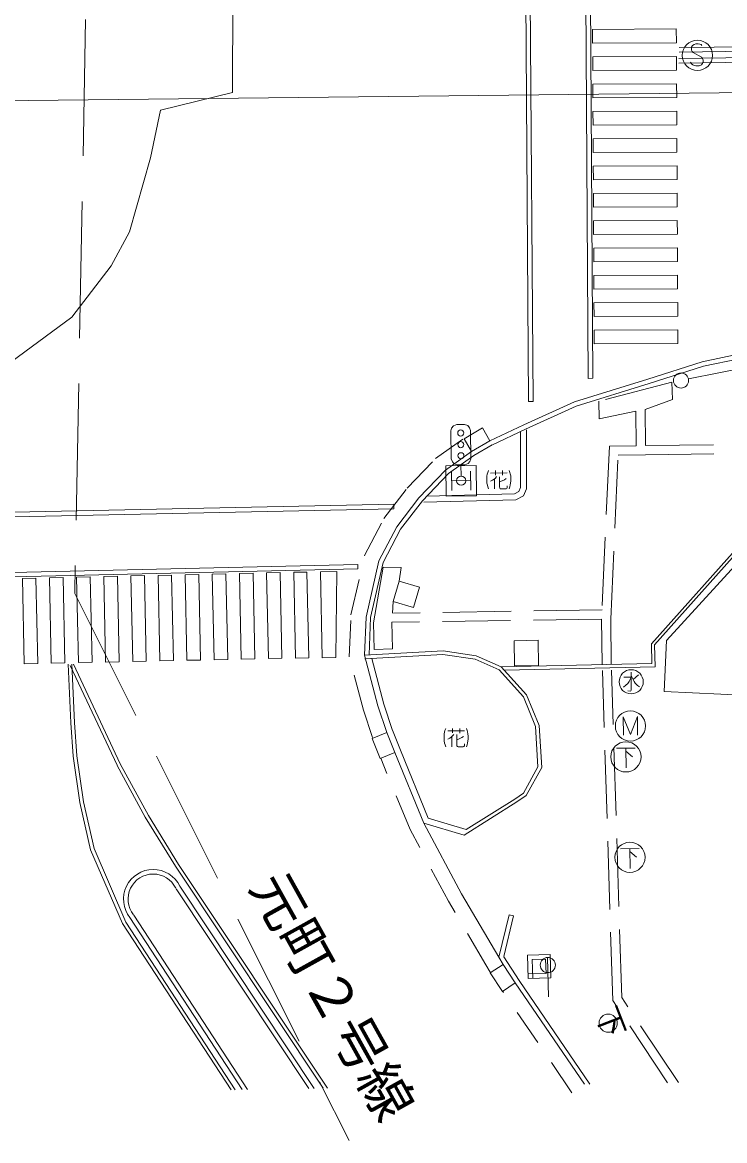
# Model space of a CAD drawing. Units: millimetres, scale not verified. Extents: x 40000 to 680000, y 20000 to 380000.
# Drawn here: x 216760 to 239908, y 250009 to 286856 of the extents above; entities that cross this region are included whole.
import ezdxf
from ezdxf.enums import TextEntityAlignment as Align

# ---------------------------------------------------------------- set-up
doc = ezdxf.new("R2010")
doc.units = ezdxf.units.MM
doc.header["$LTSCALE"] = 1000
for name, pattern in [('USER1', [3, 2.25, -0.75]), ('USER2', [2, 1.2, -0.8]), ('USER7', [6, 4.5, -1.5])]:
    doc.linetypes.add(name, pattern=pattern)
doc.layers.add('S-BGD', color=1, linetype='Continuous', lineweight=13)
doc.layers.add('S-BMK', color=2, linetype='Continuous', lineweight=13)
doc.styles.add('ＭＳ ゴシック', font='')
doc.styles.get('ＭＳ ゴシック').set_extended_font_data('MS Gothic')

# ---------------------------------------------------------------- blocks, each defined once
blk = doc.blocks.new('BUHIN6')
at = {"layer": 'S-BGD'}
blk.add_line((255, -216), (85, -53), dxfattribs=at)
for points in [[(320, 37), (-274, -32), (-294, -20), (-308, -3), (-303, 76)], [(127, 260), (155, 18), (70, 40), (3, 65), (-64, 103), (-129, 160), (-201, 238)], [(211, 24), (17, -95), (-32, -137), (-97, -221), (-139, -292)]]:
    blk.add_lwpolyline(points, dxfattribs=at)
blk.add_circle((0, 0), 398, dxfattribs=at)
blk = doc.blocks.new('BUHIN9')
at = {"layer": 'S-BGD'}
blk.add_lwpolyline([(-330, 198), (276, 269), (-276, -32), (330, -196), (-276, -266)], dxfattribs=at)
blk.add_circle((0, 0), 498, dxfattribs=at)
blk = doc.blocks.new('BUHIN8')
at = {"layer": 'S-BGD'}
for p, q in [((273, 347), (-347, 273)), ((-37, 310), (37, -310)), ((347, -273), (-273, -347))]:
    blk.add_line(p, q, dxfattribs=at)
blk.add_lwpolyline([(-556, 437), (437, 556), (556, -437), (-437, -556)], close=True, dxfattribs=at)
blk = doc.blocks.new('BUHIN148')
at = {"layer": 'S-BGD'}
for p, q in [((283, 33), (-363, -42)), ((186, 22), (25, -214)), ((248, 336), (318, -270))]:
    blk.add_line(p, q, dxfattribs=at)
blk.add_circle((0, 0), 498, dxfattribs=at)

msp = doc.modelspace()

# ---------------------------------------------------------------- linework, layer by layer
at = {"layer": 'S-BGD', "linetype": 'USER7'}
for p, q in [((218961, 292953), (218486, 268037)), ((218486, 268037), (227531, 250009))]:
    msp.add_line(p, q, dxfattribs=at)
at = {"layer": 'S-BGD'}
for p, q in [((233447, 274360), (233319, 292534)), ((233469, 292535), (233597, 274361)), ((235414, 275127), (235308, 292135)), ((235458, 292136), (235564, 275128)), ((223707, 288850), (223692, 284548)), ((238315, 286638), (235555, 286624)), ((235555, 286624), (235557, 286173)), ((238318, 286187), (238315, 286638)), ((270273, 286414), (238405, 286025)), ((235557, 286173), (238318, 286187)), ((238397, 285665), (270248, 286058)), ((270275, 286264), (238407, 285875)), ((238320, 285737), (235559, 285723)), ((235559, 285723), (235561, 285272)), ((238322, 285286), (238320, 285737)), ((238399, 285515), (270250, 285908)), ((235561, 285272), (238322, 285286)), ((238325, 284836), (235564, 284822)), ((238327, 284385), (238325, 284836)), ((223692, 284548), (221317, 283961)), ((235564, 284822), (235566, 284371)), ((235566, 284371), (238327, 284385)), ((221317, 283961), (220986, 282397)), ((238329, 283934), (235568, 283920)), ((235568, 283920), (235571, 283470)), ((238331, 283484), (238329, 283934)), ((235571, 283470), (238331, 283484)), ((238334, 283033), (235573, 283019)), ((235573, 283019), (235575, 282568)), ((238336, 282582), (238334, 283033)), ((220986, 282397), (220297, 279955)), ((235575, 282568), (238336, 282582)), ((238338, 282132), (235577, 282118)), ((235577, 282118), (235580, 281667)), ((238341, 281681), (238338, 282132)), ((235580, 281667), (238341, 281681)), ((238343, 281230), (235582, 281216)), ((235582, 281216), (235584, 280766)), ((238345, 280780), (238343, 281230)), ((235584, 280766), (238345, 280780)), ((238347, 280329), (235587, 280315)), ((235587, 280315), (235589, 279865)), ((238350, 279879), (238347, 280329)), ((220297, 279955), (219684, 278837)), ((235589, 279865), (238350, 279879)), ((238352, 279428), (235591, 279414)), ((235591, 279414), (235593, 278963)), ((238354, 278977), (238352, 279428)), ((238354, 278977), (235593, 278963)), ((219684, 278837), (218396, 277145)), ((238357, 278527), (235596, 278513)), ((235596, 278513), (235598, 278062)), ((238359, 278076), (238357, 278527)), ((235598, 278062), (238359, 278076)), ((238361, 277625), (235600, 277611)), ((235600, 277611), (235603, 277161)), ((238363, 277175), (238361, 277625)), ((218396, 277145), (215759, 275203)), ((235603, 277161), (238363, 277175)), ((238366, 276724), (235605, 276710)), ((235605, 276710), (235607, 276260)), ((238368, 276274), (238366, 276724)), ((238368, 276274), (235607, 276260)), ((237377, 275105), (239170, 275672)), ((238715, 275106), (241727, 275718)), ((239170, 275672), (240356, 275922)), ((240384, 275775), (239209, 275526)), ((239209, 275526), (237422, 274962)), ((237377, 275105), (234961, 274353)), ((237421, 274962), (235014, 274212)), ((235414, 275127), (235564, 275128)), ((234961, 274353), (233284, 273592)), ((235014, 274212), (233346, 273455)), ((233447, 274360), (233597, 274361)), ((231318, 273139), (231925, 273491)), ((231925, 273491), (232172, 273066)), ((233284, 273592), (232172, 273066)), ((233348, 273456), (232236, 272930)), ((233382, 271489), (233373, 273429)), ((233382, 271489), (233373, 273429)), ((231564, 272714), (231318, 273139)), ((232172, 273066), (231564, 272714)), ((232172, 273066), (231564, 272714)), ((233182, 271532), (233174, 273374)), ((231564, 272714), (230711, 272105)), ((232247, 272936), (231646, 272588)), ((231646, 272588), (230809, 271991)), ((242824, 272356), (237499, 266384)), ((230711, 272105), (229826, 271185)), ((230809, 271991), (229934, 271081)), ((231222, 271902), (231218, 272277)), ((232740, 272009), (232192, 272006)), ((232352, 272086), (232352, 271940)), ((232588, 271938), (232588, 272088)), ((242824, 272206), (237600, 266347)), ((237993, 266491), (242978, 271945)), ((232323, 271816), (232325, 271488)), ((230092, 271245), (232977, 271318)), ((232977, 271318), (233120, 271395)), ((233029, 271119), (233274, 271251)), ((233029, 271119), (233274, 271251)), ((233120, 271395), (233182, 271532)), ((233274, 271251), (233382, 271489)), ((233274, 271251), (233382, 271489)), ((208309, 270549), (228999, 270977)), ((229002, 270827), (228999, 270977)), ((229101, 270237), (229826, 271185)), ((229228, 270156), (229945, 271094)), ((229996, 271043), (233029, 271119)), ((229996, 271043), (233029, 271119)), ((229002, 270827), (208312, 270399)), ((228513, 269114), (229101, 270237)), ((228654, 269062), (229228, 270156)), ((209397, 268572), (227815, 268995)), ((227819, 268845), (227815, 268995)), ((228089, 267263), (228513, 269114)), ((228238, 267243), (228654, 269062)), ((227819, 268845), (209401, 268422)), ((220339, 268615), (220786, 268625)), ((220786, 268625), (220845, 265808)), ((221233, 268635), (221680, 268645)), ((221292, 265817), (221233, 268635)), ((221680, 268645), (221740, 265826)), ((222127, 268655), (222575, 268665)), ((222187, 265836), (222127, 268655)), ((222575, 268665), (222634, 265845)), ((223022, 268676), (223469, 268686)), ((223081, 265855), (223022, 268676)), ((223469, 268686), (223528, 265864)), ((223916, 268696), (224363, 268706)), ((223976, 265874), (223916, 268696)), ((224363, 268706), (224423, 265883)), ((224811, 268716), (225258, 268726)), ((224870, 265892), (224811, 268716)), ((225258, 268726), (225317, 265902)), ((225705, 268736), (226140, 268738)), ((225764, 265911), (225705, 268736)), ((226140, 268738), (226199, 265913)), ((226587, 268748), (227127, 268760)), ((226646, 265922), (226587, 268748)), ((227127, 268760), (227093, 265932)), ((216761, 268535), (217208, 268545)), ((216820, 265723), (216761, 268535)), ((217208, 268545), (217268, 265732)), ((217655, 268555), (218103, 268565)), ((217715, 265742), (217655, 268555)), ((218103, 268565), (218162, 265751)), ((218550, 268575), (218997, 268585)), ((218609, 265760), (218550, 268575)), ((218997, 268585), (219056, 265770)), ((219444, 268595), (219891, 268605)), ((219504, 265779), (219444, 268595)), ((219891, 268605), (219951, 265789)), ((220398, 265798), (220339, 268615)), ((229176, 268439), (228980, 267770)), ((229848, 268243), (229176, 268439)), ((229653, 267574), (229848, 268243)), ((228980, 267770), (229653, 267574)), ((228039, 266003), (228089, 267263)), ((228189, 266012), (228238, 267243)), ((233764, 266495), (232969, 266481)), ((232969, 266481), (232983, 265653)), ((233777, 265666), (233764, 266495)), ((237912, 264811), (237993, 266491)), ((230630, 266144), (228039, 266003)), ((231716, 265988), (230630, 266144)), ((237499, 266384), (237513, 265736)), ((237600, 266347), (237615, 265618)), ((217268, 265732), (216820, 265723)), ((218162, 265751), (217715, 265742)), ((218269, 265707), (218359, 263779)), ((218389, 265712), (218478, 263788)), ((219989, 262427), (218444, 265714)), ((219056, 265770), (218609, 265760)), ((219951, 265789), (219504, 265779)), ((220845, 265808), (220398, 265798)), ((221740, 265826), (221292, 265817)), ((222634, 265845), (222187, 265836)), ((223528, 265864), (223081, 265855)), ((224423, 265883), (223976, 265874)), ((225317, 265902), (224870, 265892)), ((226199, 265913), (225764, 265911)), ((227093, 265932), (226646, 265922)), ((228039, 266003), (228480, 264331)), ((230624, 266024), (228045, 265884)), ((228274, 265896), (228672, 264388)), ((231683, 265871), (230624, 266024)), ((232474, 265525), (231683, 265871)), ((232546, 265625), (231716, 265988)), ((237513, 265736), (232546, 265625)), ((219880, 262376), (218336, 265663)), ((233275, 264636), (232474, 265525)), ((233378, 264701), (232546, 265625)), ((237615, 265618), (232652, 265507)), ((232983, 265653), (233777, 265666)), ((233671, 263656), (233275, 264636)), ((233790, 263683), (233378, 264701)), ((237912, 264811), (242549, 264589)), ((228480, 264331), (228771, 263455)), ((228672, 264388), (228961, 263518)), ((218359, 263779), (218437, 262675)), ((218478, 263788), (218556, 262688)), ((228957, 263529), (229220, 262873)), ((231330, 263508), (230782, 263508)), ((230942, 263588), (230942, 263442)), ((231178, 263438), (231178, 263588)), ((233756, 262331), (233671, 263656)), ((233878, 262304), (233790, 263683)), ((228292, 263263), (228771, 263455)), ((228556, 262605), (228292, 263263)), ((228771, 263455), (229035, 262797)), ((228771, 263455), (229035, 262797)), ((230913, 263318), (230913, 262990)), ((229035, 262797), (228556, 262605)), ((229035, 262797), (229992, 260470)), ((229220, 262873), (230141, 260634)), ((218437, 262675), (218659, 261147)), ((218556, 262688), (218777, 261169)), ((220810, 260666), (219883, 262369)), ((220913, 260726), (219989, 262427)), ((233274, 261459), (233756, 262331)), ((233365, 261376), (233878, 262304)), ((231390, 260259), (232994, 261266)), ((232994, 261266), (233274, 261459)), ((233062, 261168), (233365, 261376)), ((218659, 261147), (219007, 259594)), ((218777, 261169), (219122, 259631)), ((231318, 260072), (233062, 261168)), ((221803, 259049), (220810, 260666)), ((221906, 259111), (220913, 260726)), ((230141, 260634), (231390, 260259)), ((231238, 258145), (229992, 260470)), ((229992, 260470), (231318, 260072)), ((219007, 259594), (220065, 257160)), ((219122, 259631), (220175, 257208)), ((226670, 251733), (221803, 259049)), ((226813, 251735), (221906, 259111)), ((226205, 251726), (221825, 258309)), ((226383, 251729), (221950, 258393)), ((232470, 256054), (231238, 258145)), ((220175, 257208), (223778, 251687)), ((220308, 257361), (224008, 251691)), ((220434, 257442), (224186, 251693)), ((232801, 257451), (232470, 256054)), ((232947, 257416), (232630, 256077)), ((232947, 257416), (232801, 257451)), ((220065, 257160), (223638, 251685)), ((233413, 256119), (234152, 256141)), ((234152, 256141), (233413, 256119)), ((233436, 255354), (233413, 256119)), ((233413, 256119), (233436, 255354)), ((234152, 256141), (234175, 255376)), ((234175, 255376), (234152, 256141)), ((232184, 255536), (232608, 255814)), ((232470, 256054), (232608, 255814)), ((232608, 255814), (233008, 255204)), ((232608, 255814), (233008, 255204)), ((232626, 256060), (233133, 255288)), ((234006, 255986), (233567, 255973)), ((233567, 255973), (233586, 255358)), ((234020, 255521), (234006, 255986)), ((234071, 256044), (234105, 254748)), ((232585, 254926), (232184, 255536)), ((233431, 255504), (234020, 255521)), ((234175, 255376), (233436, 255354)), ((233436, 255354), (234175, 255376)), ((233008, 255204), (232585, 254926)), ((233008, 255204), (235287, 251871)), ((233133, 255288), (235467, 251874))]:
    msp.add_line(p, q, dxfattribs=at)
at = {"layer": 'S-BGD', "linetype": 'USER1'}
for p, q in [((238163, 274999), (235762, 274376)), ((238188, 274427), (238163, 274999)), ((235762, 274376), (235772, 273794)), ((237286, 274104), (238188, 274427)), ((235772, 273794), (236986, 274043)), ((236995, 272904), (236986, 274043)), ((237295, 272909), (237286, 274104)), ((236109, 272887), (235867, 267495)), ((236109, 272887), (236995, 272904)), ((237295, 272909), (241195, 272953)), ((236153, 267190), (236396, 272593)), ((236396, 272593), (237297, 272609)), ((237297, 272609), (241495, 272656)), ((228337, 267075), (228649, 268903)), ((229251, 268895), (228649, 268903)), ((229176, 268439), (229251, 268895)), ((228956, 267391), (228980, 267770)), ((235853, 267195), (228937, 267091)), ((235867, 267495), (228989, 267392)), ((235871, 265704), (235853, 267195)), ((236171, 265708), (236153, 267190)), ((228359, 266195), (228337, 267075)), ((228959, 266210), (228937, 267091)), ((228359, 266195), (228959, 266210)), ((236220, 254626), (235879, 265500)), ((236517, 254721), (236179, 265509)), ((238026, 251915), (236220, 254626)), ((238383, 251921), (236517, 254721))]:
    msp.add_line(p, q, dxfattribs=at)
at = {"layer": 'S-BGD', "linetype": 'USER2'}
for p, q in [((230382, 272485), (231274, 273121)), ((229446, 271511), (230382, 272485)), ((228678, 270507), (229446, 271511)), ((228040, 269289), (228678, 270507)), ((227591, 267330), (228040, 269289)), ((227536, 265948), (227591, 267330)), ((228001, 264189), (227536, 265948)), ((228297, 263297), (228001, 264189)), ((229540, 260256), (228572, 262607)), ((230802, 257900), (229540, 260256)), ((232038, 255803), (230802, 257900)), ((232174, 255565), (232038, 255803)), ((234875, 251589), (232595, 254922))]:
    msp.add_line(p, q, dxfattribs=at)
at = {"layer": 'S-BGD'}
for points in [[(239159, 286096), (239131, 286126), (239093, 286142), (239040, 286151), (238963, 286150), (238898, 286131), (238844, 286092), (238813, 286036), (238811, 285979), (238815, 285941), (238836, 285892), (238871, 285865), (239147, 285713), (239178, 285669), (239200, 285607), (239196, 285547), (239180, 285499), (239146, 285453), (239069, 285429), (238954, 285427), (238904, 285433), (238856, 285454), (238815, 285491), (238778, 285548)], [(232124, 272085), (232098, 272025), (232084, 271965), (232075, 271907), (232069, 271825), (232069, 271745), (232074, 271677), (232088, 271603), (232102, 271549), (232127, 271485)], [(232807, 271489), (232830, 271553), (232844, 271615), (232854, 271677), (232863, 271751), (232863, 271835), (232856, 271913), (232842, 271975), (232826, 272027), (232804, 272089)], [(232391, 271889), (232353, 271840), (232309, 271804), (232261, 271772), (232193, 271738)], [(232709, 271828), (232657, 271788), (232571, 271746), (232488, 271717)], [(232489, 271887), (232490, 271539), (232493, 271515), (232511, 271491), (232539, 271487), (232703, 271488), (232729, 271496), (232741, 271517), (232740, 271589)], [(230714, 263588), (230688, 263528), (230674, 263468), (230664, 263410), (230659, 263328), (230659, 263248), (230663, 263180), (230677, 263106), (230691, 263052), (230715, 262988)], [(231395, 262988), (231419, 263052), (231433, 263114), (231443, 263176), (231453, 263250), (231453, 263334), (231446, 263412), (231432, 263474), (231416, 263526), (231394, 263588)], [(230981, 263390), (230943, 263342), (230899, 263306), (230851, 263274), (230783, 263240)], [(231299, 263328), (231247, 263288), (231161, 263246), (231077, 263218)], [(231079, 263388), (231079, 263040), (231081, 263016), (231099, 262992), (231127, 262988), (231291, 262988), (231317, 262996), (231329, 263016), (231329, 263088)]]:
    msp.add_lwpolyline(points, dxfattribs=at)
msp.add_lwpolyline([(231093, 272276), (230988, 272315), (230933, 272375), (230892, 272474), (230883, 273399), (230907, 273485), (230971, 273565), (231081, 273601), (231331, 273604), (231441, 273570), (231502, 273495), (231533, 273405), (231542, 272480), (231512, 272385), (231458, 272325), (231343, 272279)], close=True, dxfattribs=at)
for centre, radius in [((239011, 285770), 498), ((238470, 275056), 249), ((231209, 273327), 100), ((231212, 272942), 100), ((231216, 272577), 100), ((231223, 271752), 150), ((234078, 255794), 250), ((236069, 253881), 300)]:
    msp.add_circle(centre, radius, dxfattribs=at)
for radius in [976, 826]:
    msp.add_arc((221071, 257968), radius, 25.7959, 218.521, dxfattribs=at)
at = {"layer": 'S-BMK'}
msp.add_line((169040, 283765), (267534, 284832), dxfattribs=at)

# ---------------------------------------------------------------- block references
at = {"rotation": 84.0093}
for name, p in [('BUHIN8', (231223, 271752)), ('BUHIN6', (236827, 265128)), ('BUHIN9', (236803, 263672)), ('BUHIN148', (236653, 262654)), ('BUHIN148', (236786, 259345))]:
    msp.add_blockref(name, p, dxfattribs=at)

# ---------------------------------------------------------------- texts
at = {"layer": 'S-BGD', "style": 'ＭＳ ゴシック'}
for s, height, rotation, p in [('元町２号線', 1320, 299.1, (223883, 258198)), ('下', 733, 291.3, (235424, 254169))]:
    msp.add_text(s, height=height, rotation=rotation, dxfattribs=at).set_placement(p, align=Align.BOTTOM_LEFT)

doc.saveas('drawing.dxf')
